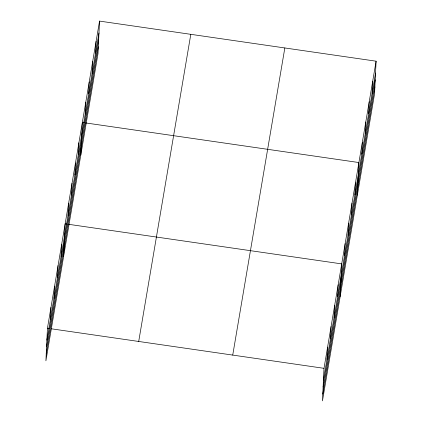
<?xml version="1.0" encoding="UTF-8"?>
<svg xmlns="http://www.w3.org/2000/svg" width="422" height="422" viewBox="0 0 422 422"><rect width="100%" height="100%" fill="white"/><g stroke="black" fill="none" stroke-linecap="round" stroke-linejoin="round"><path stroke-width="0.63" d="M99.539 21.1L47.438 328.237L45.903 360.81L98.004 53.678L99.539 21.1L376.097 61.19L374.562 93.763L322.461 400.9L323.996 368.322L376.097 61.19M50.424 319.18L50.983 307.348M53.969 298.296L54.528 286.464M57.508 277.407L58.067 265.58M61.053 256.523L61.612 244.691M63.616 256.386L65.152 223.808L67.109 224.093M68.032 215.368L68.591 203.536M71.471 195.096L72.03 183.269M74.91 174.824L75.469 162.998M78.35 154.558L78.909 142.726M80.808 155.032L82.348 122.454L84.3 122.739M85.228 114.014L85.782 102.182M88.662 93.742L89.221 81.91M92.101 73.47L92.661 61.644M95.541 53.204L96.1 41.372M326.981 359.27L327.541 347.438M330.526 338.386L331.085 326.554M334.066 317.497L334.625 305.67M337.611 296.613L338.17 284.781M340.174 296.476L341.709 263.898L68.411 224.282M344.589 255.458L345.149 243.626M348.029 235.186L348.588 223.354M351.468 214.914L352.027 203.087M354.907 194.647L355.466 182.816M357.365 195.122L358.906 162.544L85.603 122.929M361.786 154.104L362.34 142.272M365.225 133.832L365.779 122M368.659 113.56L369.218 101.734M372.098 93.288L372.658 81.462M46.884 340.063L98.98 32.932M46.557 346.91L98.658 39.779M46.225 353.963L98.326 46.831M138.706 341.467L190.802 34.33M232.733 355.097L284.834 47.96M323.442 380.153L375.538 73.022M323.115 387L375.216 79.864M322.783 394.053L374.884 86.921M47.438 328.237L49.395 328.516M51.352 328.801L323.996 368.322"/></g></svg>
